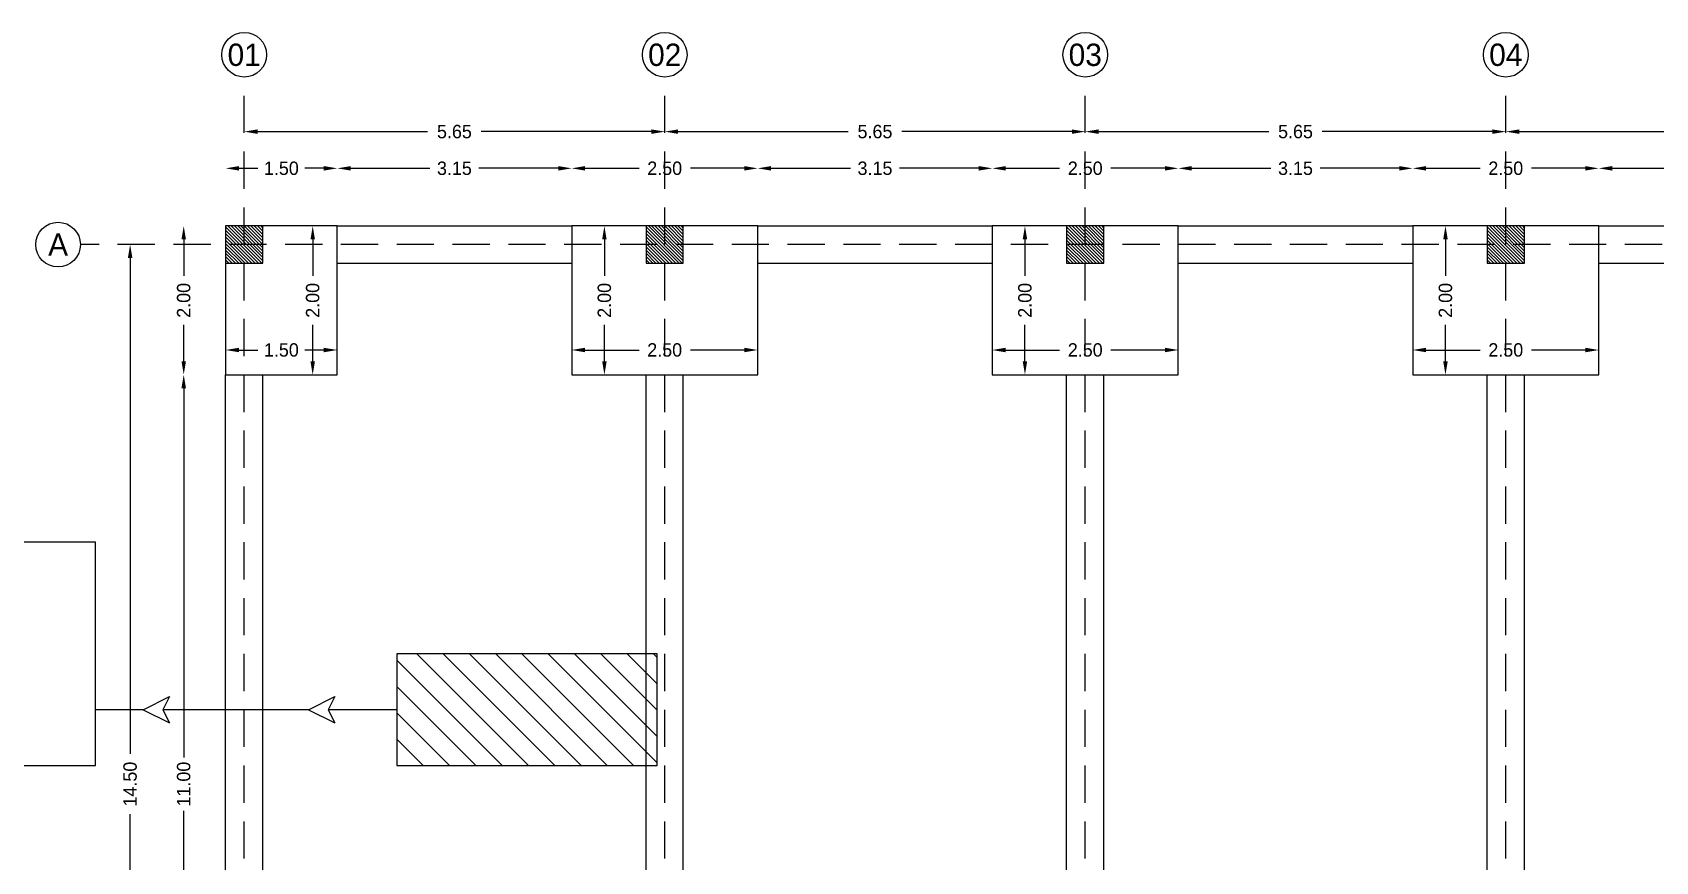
# Model space of a CAD drawing. Header units: metres. Extents: x -353217 to -351774, y -68080 to -67552.
# Drawn here: x -352474.59 to -352452.78, y -67826.26 to -67815.12 of the extents above; entities that cross this region are included whole.
import ezdxf
from ezdxf.enums import TextEntityAlignment as Align

# ---------------------------------------------------------------- set-up
doc = ezdxf.new("R2010")
doc.units = ezdxf.units.M
doc.header["$MEASUREMENT"] = 0
doc.header["$PDMODE"] = 2
doc.header["$PDSIZE"] = -0.6
doc.linetypes.add('DASHED', pattern=[0.75, 0.5, -0.25])
for name, color, linetype in [('A-dim', 4, 'Continuous'), ('A-HATCH', 9, 'Continuous'), ('A-TEXT', 6, 'Continuous'), ('A-walls', 5, 'Continuous'), ('proj', 2, 'DASHED'), ('structure', 3, 'Continuous')]:
    doc.layers.add(name, color=color, linetype=linetype)
doc.dimstyles.get("Standard").update_dxf_attribs({"dimtxt": 0.18, "dimasz": 0.18, "dimexe": 0.18, "dimexo": 0.0625, "dimgap": 0.09, "dimtad": 0, "dimzin": 0, "dimdsep": 46, "dimtxsty": 'Standard', "dimcen": 0.09, "dimse1": 1, "dimse2": 1, "dimadec": 0, "dimazin": 0, "dimtfac": 1, "dimtix": 1, "dimtofl": 0, "dimtmove": 0, "dimatfit": 3, "dimfxl": 1, "dimtolj": 1, "dimtzin": 0, "dimarcsym": 0})

# ---------------------------------------------------------------- blocks, each defined once
blk = doc.blocks.new('*D276')
at = {"layer": 'A-dim', "color": 0, "lineweight": -2, "transparency": 16777216}
for p, q in [((-352471.811, -67816.942), (-352471.556, -67816.942)), ((-352470.671, -67816.942), (-352470.926, -67816.942))]:
    blk.add_line(p, q, dxfattribs=at)
at = {"layer": 'A-dim', "color": 0, "transparency": 16777216}
for points in [[(-352471.811, -67816.912), (-352471.811, -67816.972), (-352471.991, -67816.942)], [(-352470.671, -67816.912), (-352470.671, -67816.972), (-352470.491, -67816.942)]]:
    blk.add_solid(points, dxfattribs=at)
at = {"layer": 'Defpoints', "color": 0, "transparency": 16777216}
for p in [(-352470.491, -67816.942), (-352471.991, -67817.716), (-352470.491, -67817.716)]:
    blk.add_point(p, dxfattribs=at)
at = {"layer": 'A-dim', "color": 0, "transparency": 16777216, "insert": (-352471.241, -67816.942), "char_height": 0.18, "attachment_point": 5}
blk.add_mtext('\\A1;1.50', dxfattribs=at)
blk = doc.blocks.new('*D277')
at = {"layer": 'A-dim', "color": 0, "lineweight": -2, "transparency": 16777216}
for p, q in [((-352470.311, -67816.942), (-352469.246, -67816.942)), ((-352467.521, -67816.942), (-352468.586, -67816.942))]:
    blk.add_line(p, q, dxfattribs=at)
at = {"layer": 'A-dim', "color": 0, "transparency": 16777216}
for points in [[(-352470.311, -67816.912), (-352470.311, -67816.972), (-352470.491, -67816.942)], [(-352467.521, -67816.912), (-352467.521, -67816.972), (-352467.341, -67816.942)]]:
    blk.add_solid(points, dxfattribs=at)
at = {"layer": 'Defpoints', "color": 0, "transparency": 16777216}
for p in [(-352467.341, -67816.942), (-352470.491, -67817.716), (-352467.341, -67817.716)]:
    blk.add_point(p, dxfattribs=at)
at = {"layer": 'A-dim', "color": 0, "transparency": 16777216, "insert": (-352468.916, -67816.942), "char_height": 0.18, "attachment_point": 5}
blk.add_mtext('\\A1;3.15', dxfattribs=at)
blk = doc.blocks.new('*D278')
at = {"layer": 'A-dim', "color": 0, "lineweight": -2, "transparency": 16777216}
for p, q in [((-352467.161, -67816.942), (-352466.436, -67816.942)), ((-352465.021, -67816.942), (-352465.746, -67816.942))]:
    blk.add_line(p, q, dxfattribs=at)
at = {"layer": 'A-dim', "color": 0, "transparency": 16777216}
for points in [[(-352467.161, -67816.912), (-352467.161, -67816.972), (-352467.341, -67816.942)], [(-352465.021, -67816.912), (-352465.021, -67816.972), (-352464.841, -67816.942)]]:
    blk.add_solid(points, dxfattribs=at)
at = {"layer": 'Defpoints', "color": 0, "transparency": 16777216}
for p in [(-352464.841, -67816.942), (-352467.341, -67817.716), (-352464.841, -67817.716)]:
    blk.add_point(p, dxfattribs=at)
at = {"layer": 'A-dim', "color": 0, "transparency": 16777216, "insert": (-352466.091, -67816.942), "char_height": 0.18, "attachment_point": 5}
blk.add_mtext('\\A1;2.50', dxfattribs=at)
blk = doc.blocks.new('*D279')
at = {"layer": 'A-dim', "color": 0, "lineweight": -2, "transparency": 16777216}
for p, q in [((-352464.661, -67816.942), (-352463.596, -67816.942)), ((-352461.871, -67816.942), (-352462.936, -67816.942))]:
    blk.add_line(p, q, dxfattribs=at)
at = {"layer": 'A-dim', "color": 0, "transparency": 16777216}
for points in [[(-352464.661, -67816.912), (-352464.661, -67816.972), (-352464.841, -67816.942)], [(-352461.871, -67816.912), (-352461.871, -67816.972), (-352461.691, -67816.942)]]:
    blk.add_solid(points, dxfattribs=at)
at = {"layer": 'Defpoints', "color": 0, "transparency": 16777216}
for p in [(-352461.691, -67816.942), (-352464.841, -67817.716), (-352461.691, -67817.716)]:
    blk.add_point(p, dxfattribs=at)
at = {"layer": 'A-dim', "color": 0, "transparency": 16777216, "insert": (-352463.266, -67816.942), "char_height": 0.18, "attachment_point": 5}
blk.add_mtext('\\A1;3.15', dxfattribs=at)
blk = doc.blocks.new('*D280')
at = {"layer": 'A-dim', "color": 0, "lineweight": -2, "transparency": 16777216}
for p, q in [((-352461.511, -67816.942), (-352460.786, -67816.942)), ((-352459.371, -67816.942), (-352460.096, -67816.942))]:
    blk.add_line(p, q, dxfattribs=at)
at = {"layer": 'A-dim', "color": 0, "transparency": 16777216}
for points in [[(-352461.511, -67816.912), (-352461.511, -67816.972), (-352461.691, -67816.942)], [(-352459.371, -67816.912), (-352459.371, -67816.972), (-352459.191, -67816.942)]]:
    blk.add_solid(points, dxfattribs=at)
at = {"layer": 'Defpoints', "color": 0, "transparency": 16777216}
for p in [(-352459.191, -67816.942), (-352461.691, -67817.716), (-352459.191, -67817.716)]:
    blk.add_point(p, dxfattribs=at)
at = {"layer": 'A-dim', "color": 0, "transparency": 16777216, "insert": (-352460.441, -67816.942), "char_height": 0.18, "attachment_point": 5}
blk.add_mtext('\\A1;2.50', dxfattribs=at)
blk = doc.blocks.new('*D281')
at = {"layer": 'A-dim', "color": 0, "lineweight": -2, "transparency": 16777216}
for p, q in [((-352459.011, -67816.942), (-352457.946, -67816.942)), ((-352456.221, -67816.942), (-352457.286, -67816.942))]:
    blk.add_line(p, q, dxfattribs=at)
at = {"layer": 'A-dim', "color": 0, "transparency": 16777216}
for points in [[(-352459.011, -67816.912), (-352459.011, -67816.972), (-352459.191, -67816.942)], [(-352456.221, -67816.912), (-352456.221, -67816.972), (-352456.041, -67816.942)]]:
    blk.add_solid(points, dxfattribs=at)
at = {"layer": 'Defpoints', "color": 0, "transparency": 16777216}
for p in [(-352456.041, -67816.942), (-352459.191, -67817.716), (-352456.041, -67817.716)]:
    blk.add_point(p, dxfattribs=at)
at = {"layer": 'A-dim', "color": 0, "transparency": 16777216, "insert": (-352457.616, -67816.942), "char_height": 0.18, "attachment_point": 5}
blk.add_mtext('\\A1;3.15', dxfattribs=at)
blk = doc.blocks.new('*D282')
at = {"layer": 'A-dim', "color": 0, "lineweight": -2, "transparency": 16777216}
for p, q in [((-352455.861, -67816.942), (-352455.136, -67816.942)), ((-352453.721, -67816.942), (-352454.446, -67816.942))]:
    blk.add_line(p, q, dxfattribs=at)
at = {"layer": 'A-dim', "color": 0, "transparency": 16777216}
for points in [[(-352455.861, -67816.912), (-352455.861, -67816.972), (-352456.041, -67816.942)], [(-352453.721, -67816.912), (-352453.721, -67816.972), (-352453.541, -67816.942)]]:
    blk.add_solid(points, dxfattribs=at)
at = {"layer": 'Defpoints', "color": 0, "transparency": 16777216}
for p in [(-352453.541, -67816.942), (-352456.041, -67817.716), (-352453.541, -67818.216)]:
    blk.add_point(p, dxfattribs=at)
at = {"layer": 'A-dim', "color": 0, "transparency": 16777216, "insert": (-352454.791, -67816.942), "char_height": 0.18, "attachment_point": 5}
blk.add_mtext('\\A1;2.50', dxfattribs=at)
blk = doc.blocks.new('*D283')
at = {"layer": 'A-dim', "color": 0, "lineweight": -2, "transparency": 16777216}
for p, q in [((-352453.361, -67816.942), (-352452.296, -67816.942)), ((-352450.571, -67816.942), (-352451.636, -67816.942))]:
    blk.add_line(p, q, dxfattribs=at)
at = {"layer": 'A-dim', "color": 0, "transparency": 16777216}
for points in [[(-352453.361, -67816.912), (-352453.361, -67816.972), (-352453.541, -67816.942)], [(-352450.571, -67816.912), (-352450.571, -67816.972), (-352450.391, -67816.942)]]:
    blk.add_solid(points, dxfattribs=at)
at = {"layer": 'Defpoints', "color": 0, "transparency": 16777216}
for p in [(-352450.391, -67816.942), (-352450.391, -67817.716), (-352453.541, -67818.216)]:
    blk.add_point(p, dxfattribs=at)
at = {"layer": 'A-dim', "color": 0, "transparency": 16777216, "insert": (-352451.966, -67816.942), "char_height": 0.18, "attachment_point": 5}
blk.add_mtext('\\A1;3.15', dxfattribs=at)
blk = doc.blocks.new('*D291')
at = {"layer": 'A-dim', "color": 0, "lineweight": -2, "transparency": 16777216}
for p, q in [((-352472.553, -67817.896), (-352472.553, -67818.386)), ((-352472.553, -67819.536), (-352472.553, -67819.046))]:
    blk.add_line(p, q, dxfattribs=at)
at = {"layer": 'A-dim', "color": 0, "transparency": 16777216}
for points in [[(-352472.583, -67817.896), (-352472.523, -67817.896), (-352472.553, -67817.716)], [(-352472.583, -67819.536), (-352472.523, -67819.536), (-352472.553, -67819.716)]]:
    blk.add_solid(points, dxfattribs=at)
at = {"layer": 'Defpoints', "color": 0, "transparency": 16777216}
for p in [(-352471.991, -67817.716), (-352472.553, -67819.716), (-352471.991, -67819.716)]:
    blk.add_point(p, dxfattribs=at)
at = {"layer": 'A-dim', "color": 0, "transparency": 16777216, "insert": (-352472.553, -67818.716), "char_height": 0.18, "attachment_point": 5, "rotation": 90}
blk.add_mtext('\\A1;2.00', dxfattribs=at)
blk = doc.blocks.new('*D292')
at = {"layer": 'A-dim', "color": 0, "lineweight": -2, "transparency": 16777216}
for p, q in [((-352472.553, -67819.896), (-352472.553, -67824.856)), ((-352472.553, -67830.536), (-352472.553, -67825.576))]:
    blk.add_line(p, q, dxfattribs=at)
at = {"layer": 'A-dim', "color": 0, "transparency": 16777216}
for points in [[(-352472.583, -67819.896), (-352472.523, -67819.896), (-352472.553, -67819.716)], [(-352472.583, -67830.536), (-352472.523, -67830.536), (-352472.553, -67830.716)]]:
    blk.add_solid(points, dxfattribs=at)
at = {"layer": 'Defpoints', "color": 0, "transparency": 16777216}
for p in [(-352471.991, -67819.716), (-352472.553, -67830.716), (-352471.991, -67830.716)]:
    blk.add_point(p, dxfattribs=at)
at = {"layer": 'A-dim', "color": 0, "transparency": 16777216, "insert": (-352472.553, -67825.216), "char_height": 0.18, "attachment_point": 5, "rotation": 90}
blk.add_mtext('\\A1;11.00', dxfattribs=at)
blk = doc.blocks.new('*D327')
at = {"layer": 'A-dim', "color": 0, "lineweight": -2, "transparency": 16777216}
for p, q in [((-352455.861, -67819.383), (-352455.136, -67819.383)), ((-352453.721, -67819.383), (-352454.446, -67819.383))]:
    blk.add_line(p, q, dxfattribs=at)
at = {"layer": 'A-dim', "color": 0, "transparency": 16777216}
for points in [[(-352455.861, -67819.353), (-352455.861, -67819.413), (-352456.041, -67819.383)], [(-352453.721, -67819.353), (-352453.721, -67819.413), (-352453.541, -67819.383)]]:
    blk.add_solid(points, dxfattribs=at)
at = {"layer": 'Defpoints', "color": 0, "transparency": 16777216}
for p in [(-352453.541, -67819.383), (-352456.041, -67819.716), (-352453.541, -67819.716)]:
    blk.add_point(p, dxfattribs=at)
at = {"layer": 'A-dim', "color": 0, "transparency": 16777216, "insert": (-352454.791, -67819.383), "char_height": 0.18, "attachment_point": 5}
blk.add_mtext('\\A1;2.50', dxfattribs=at)
blk = doc.blocks.new('*D326')
at = {"layer": 'A-dim', "color": 0, "lineweight": -2, "transparency": 16777216}
for p, q in [((-352455.601, -67817.896), (-352455.601, -67818.386)), ((-352455.601, -67819.536), (-352455.601, -67819.046))]:
    blk.add_line(p, q, dxfattribs=at)
at = {"layer": 'A-dim', "color": 0, "transparency": 16777216}
for points in [[(-352455.631, -67817.896), (-352455.571, -67817.896), (-352455.601, -67817.716)], [(-352455.631, -67819.536), (-352455.571, -67819.536), (-352455.601, -67819.716)]]:
    blk.add_solid(points, dxfattribs=at)
at = {"layer": 'Defpoints', "color": 0, "transparency": 16777216}
for p in [(-352456.041, -67817.716), (-352456.041, -67819.716), (-352455.601, -67819.716)]:
    blk.add_point(p, dxfattribs=at)
at = {"layer": 'A-dim', "color": 0, "transparency": 16777216, "insert": (-352455.601, -67818.716), "char_height": 0.18, "attachment_point": 5, "rotation": 90}
blk.add_mtext('\\A1;2.00', dxfattribs=at)
blk = doc.blocks.new('*D329')
at = {"layer": 'A-dim', "color": 0, "lineweight": -2, "transparency": 16777216}
for p, q in [((-352461.511, -67819.383), (-352460.786, -67819.383)), ((-352459.371, -67819.383), (-352460.096, -67819.383))]:
    blk.add_line(p, q, dxfattribs=at)
at = {"layer": 'A-dim', "color": 0, "transparency": 16777216}
for points in [[(-352461.511, -67819.353), (-352461.511, -67819.413), (-352461.691, -67819.383)], [(-352459.371, -67819.353), (-352459.371, -67819.413), (-352459.191, -67819.383)]]:
    blk.add_solid(points, dxfattribs=at)
at = {"layer": 'Defpoints', "color": 0, "transparency": 16777216}
for p in [(-352459.191, -67819.383), (-352461.691, -67819.716), (-352459.191, -67819.716)]:
    blk.add_point(p, dxfattribs=at)
at = {"layer": 'A-dim', "color": 0, "transparency": 16777216, "insert": (-352460.441, -67819.383), "char_height": 0.18, "attachment_point": 5}
blk.add_mtext('\\A1;2.50', dxfattribs=at)
blk = doc.blocks.new('*D328')
at = {"layer": 'A-dim', "color": 0, "lineweight": -2, "transparency": 16777216}
for p, q in [((-352461.251, -67817.896), (-352461.251, -67818.386)), ((-352461.251, -67819.536), (-352461.251, -67819.046))]:
    blk.add_line(p, q, dxfattribs=at)
at = {"layer": 'A-dim', "color": 0, "transparency": 16777216}
for points in [[(-352461.281, -67817.896), (-352461.221, -67817.896), (-352461.251, -67817.716)], [(-352461.281, -67819.536), (-352461.221, -67819.536), (-352461.251, -67819.716)]]:
    blk.add_solid(points, dxfattribs=at)
at = {"layer": 'Defpoints', "color": 0, "transparency": 16777216}
for p in [(-352461.691, -67817.716), (-352461.691, -67819.716), (-352461.251, -67819.716)]:
    blk.add_point(p, dxfattribs=at)
at = {"layer": 'A-dim', "color": 0, "transparency": 16777216, "insert": (-352461.251, -67818.716), "char_height": 0.18, "attachment_point": 5, "rotation": 90}
blk.add_mtext('\\A1;2.00', dxfattribs=at)
blk = doc.blocks.new('*D331')
at = {"layer": 'A-dim', "color": 0, "lineweight": -2, "transparency": 16777216}
for p, q in [((-352467.161, -67819.383), (-352466.436, -67819.383)), ((-352465.021, -67819.383), (-352465.746, -67819.383))]:
    blk.add_line(p, q, dxfattribs=at)
at = {"layer": 'A-dim', "color": 0, "transparency": 16777216}
for points in [[(-352467.161, -67819.353), (-352467.161, -67819.413), (-352467.341, -67819.383)], [(-352465.021, -67819.353), (-352465.021, -67819.413), (-352464.841, -67819.383)]]:
    blk.add_solid(points, dxfattribs=at)
at = {"layer": 'Defpoints', "color": 0, "transparency": 16777216}
for p in [(-352464.841, -67819.383), (-352467.341, -67819.716), (-352464.841, -67819.716)]:
    blk.add_point(p, dxfattribs=at)
at = {"layer": 'A-dim', "color": 0, "transparency": 16777216, "insert": (-352466.091, -67819.383), "char_height": 0.18, "attachment_point": 5}
blk.add_mtext('\\A1;2.50', dxfattribs=at)
blk = doc.blocks.new('*D330')
at = {"layer": 'A-dim', "color": 0, "lineweight": -2, "transparency": 16777216}
for p, q in [((-352466.901, -67817.896), (-352466.901, -67818.386)), ((-352466.901, -67819.536), (-352466.901, -67819.046))]:
    blk.add_line(p, q, dxfattribs=at)
at = {"layer": 'A-dim', "color": 0, "transparency": 16777216}
for points in [[(-352466.931, -67817.896), (-352466.871, -67817.896), (-352466.901, -67817.716)], [(-352466.931, -67819.536), (-352466.871, -67819.536), (-352466.901, -67819.716)]]:
    blk.add_solid(points, dxfattribs=at)
at = {"layer": 'Defpoints', "color": 0, "transparency": 16777216}
for p in [(-352467.341, -67817.716), (-352467.341, -67819.716), (-352466.901, -67819.716)]:
    blk.add_point(p, dxfattribs=at)
at = {"layer": 'A-dim', "color": 0, "transparency": 16777216, "insert": (-352466.901, -67818.716), "char_height": 0.18, "attachment_point": 5, "rotation": 90}
blk.add_mtext('\\A1;2.00', dxfattribs=at)
blk = doc.blocks.new('*D332')
at = {"layer": 'A-dim', "color": 0, "lineweight": -2, "transparency": 16777216}
for p, q in [((-352471.811, -67819.383), (-352471.556, -67819.383)), ((-352470.671, -67819.383), (-352470.926, -67819.383))]:
    blk.add_line(p, q, dxfattribs=at)
at = {"layer": 'A-dim', "color": 0, "transparency": 16777216}
for points in [[(-352471.811, -67819.353), (-352471.811, -67819.413), (-352471.991, -67819.383)], [(-352470.671, -67819.353), (-352470.671, -67819.413), (-352470.491, -67819.383)]]:
    blk.add_solid(points, dxfattribs=at)
at = {"layer": 'Defpoints', "color": 0, "transparency": 16777216}
for p in [(-352470.491, -67819.383), (-352471.991, -67819.716), (-352470.491, -67819.716)]:
    blk.add_point(p, dxfattribs=at)
at = {"layer": 'A-dim', "color": 0, "transparency": 16777216, "insert": (-352471.241, -67819.383), "char_height": 0.18, "attachment_point": 5}
blk.add_mtext('\\A1;1.50', dxfattribs=at)
blk = doc.blocks.new('*D333')
at = {"layer": 'A-dim', "color": 0, "lineweight": -2, "transparency": 16777216}
for p, q in [((-352470.82, -67817.896), (-352470.82, -67818.386)), ((-352470.82, -67819.536), (-352470.82, -67819.046))]:
    blk.add_line(p, q, dxfattribs=at)
at = {"layer": 'A-dim', "color": 0, "transparency": 16777216}
for points in [[(-352470.85, -67817.896), (-352470.79, -67817.896), (-352470.82, -67817.716)], [(-352470.85, -67819.536), (-352470.79, -67819.536), (-352470.82, -67819.716)]]:
    blk.add_solid(points, dxfattribs=at)
at = {"layer": 'Defpoints', "color": 0, "transparency": 16777216}
for p in [(-352470.491, -67817.716), (-352470.82, -67819.716), (-352470.491, -67819.716)]:
    blk.add_point(p, dxfattribs=at)
at = {"layer": 'A-dim', "color": 0, "transparency": 16777216, "insert": (-352470.82, -67818.716), "char_height": 0.18, "attachment_point": 5, "rotation": 90}
blk.add_mtext('\\A1;2.00', dxfattribs=at)
blk = doc.blocks.new('*D350')
at = {"layer": 'A-dim', "color": 0, "lineweight": -2, "transparency": 16777216}
for p, q in [((-352471.561, -67816.449), (-352469.276, -67816.449)), ((-352466.271, -67816.449), (-352468.556, -67816.449))]:
    blk.add_line(p, q, dxfattribs=at)
at = {"layer": 'A-dim', "color": 0, "transparency": 16777216}
for points in [[(-352471.561, -67816.419), (-352471.561, -67816.479), (-352471.741, -67816.449)], [(-352466.271, -67816.419), (-352466.271, -67816.479), (-352466.091, -67816.449)]]:
    blk.add_solid(points, dxfattribs=at)
at = {"layer": 'Defpoints', "color": 0, "transparency": 16777216}
for p in [(-352471.741, -67815.716), (-352466.091, -67815.716), (-352466.091, -67816.449)]:
    blk.add_point(p, dxfattribs=at)
at = {"layer": 'A-dim', "color": 0, "transparency": 16777216, "insert": (-352468.916, -67816.449), "char_height": 0.18, "attachment_point": 5}
blk.add_mtext('\\A1;5.65', dxfattribs=at)
blk = doc.blocks.new('*D351')
at = {"layer": 'A-dim', "color": 0, "lineweight": -2, "transparency": 16777216}
for p, q in [((-352465.911, -67816.449), (-352463.626, -67816.449)), ((-352460.621, -67816.449), (-352462.906, -67816.449))]:
    blk.add_line(p, q, dxfattribs=at)
at = {"layer": 'A-dim', "color": 0, "transparency": 16777216}
for points in [[(-352465.911, -67816.419), (-352465.911, -67816.479), (-352466.091, -67816.449)], [(-352460.621, -67816.419), (-352460.621, -67816.479), (-352460.441, -67816.449)]]:
    blk.add_solid(points, dxfattribs=at)
at = {"layer": 'Defpoints', "color": 0, "transparency": 16777216}
for p in [(-352466.091, -67815.716), (-352460.441, -67815.716), (-352460.441, -67816.449)]:
    blk.add_point(p, dxfattribs=at)
at = {"layer": 'A-dim', "color": 0, "transparency": 16777216, "insert": (-352463.266, -67816.449), "char_height": 0.18, "attachment_point": 5}
blk.add_mtext('\\A1;5.65', dxfattribs=at)
blk = doc.blocks.new('*D353')
at = {"layer": 'A-dim', "color": 0, "lineweight": -2, "transparency": 16777216}
for p, q in [((-352473.273, -67818.146), (-352473.273, -67824.811)), ((-352473.273, -67832.286), (-352473.273, -67825.621))]:
    blk.add_line(p, q, dxfattribs=at)
at = {"layer": 'A-dim', "color": 0, "transparency": 16777216}
for points in [[(-352473.303, -67818.146), (-352473.243, -67818.146), (-352473.273, -67817.966)], [(-352473.303, -67832.286), (-352473.243, -67832.286), (-352473.273, -67832.466)]]:
    blk.add_solid(points, dxfattribs=at)
at = {"layer": 'Defpoints', "color": 0, "transparency": 16777216}
for p in [(-352473.941, -67817.966), (-352473.941, -67832.466), (-352473.273, -67832.466)]:
    blk.add_point(p, dxfattribs=at)
at = {"layer": 'A-dim', "color": 0, "transparency": 16777216, "insert": (-352473.273, -67825.216), "char_height": 0.18, "attachment_point": 5, "rotation": 90}
blk.add_mtext('\\A1;14.50', dxfattribs=at)
blk = doc.blocks.new('*D360')
at = {"layer": 'A-dim', "color": 0, "lineweight": -2, "transparency": 16777216}
for p, q in [((-352460.261, -67816.449), (-352457.976, -67816.449)), ((-352454.971, -67816.449), (-352457.256, -67816.449))]:
    blk.add_line(p, q, dxfattribs=at)
at = {"layer": 'A-dim', "color": 0, "transparency": 16777216}
for points in [[(-352460.261, -67816.419), (-352460.261, -67816.479), (-352460.441, -67816.449)], [(-352454.971, -67816.419), (-352454.971, -67816.479), (-352454.791, -67816.449)]]:
    blk.add_solid(points, dxfattribs=at)
at = {"layer": 'Defpoints', "color": 0, "transparency": 16777216}
for p in [(-352460.441, -67816.449), (-352454.791, -67816.449), (-352454.791, -67816.449)]:
    blk.add_point(p, dxfattribs=at)
at = {"layer": 'A-dim', "color": 0, "transparency": 16777216, "insert": (-352457.616, -67816.449), "char_height": 0.18, "attachment_point": 5}
blk.add_mtext('\\A1;5.65', dxfattribs=at)
blk = doc.blocks.new('*D363')
at = {"layer": 'A-dim', "color": 0, "lineweight": -2, "transparency": 16777216}
for p, q in [((-352454.611, -67816.449), (-352452.326, -67816.449)), ((-352449.321, -67816.449), (-352451.606, -67816.449))]:
    blk.add_line(p, q, dxfattribs=at)
at = {"layer": 'A-dim', "color": 0, "transparency": 16777216}
for points in [[(-352454.611, -67816.419), (-352454.611, -67816.479), (-352454.791, -67816.449)], [(-352449.321, -67816.419), (-352449.321, -67816.479), (-352449.141, -67816.449)]]:
    blk.add_solid(points, dxfattribs=at)
at = {"layer": 'Defpoints', "color": 0, "transparency": 16777216}
for p in [(-352454.791, -67816.449), (-352449.141, -67816.449), (-352449.141, -67816.449)]:
    blk.add_point(p, dxfattribs=at)
at = {"layer": 'A-dim', "color": 0, "transparency": 16777216, "insert": (-352451.966, -67816.449), "char_height": 0.18, "attachment_point": 5}
blk.add_mtext('\\A1;5.65', dxfattribs=at)

msp = doc.modelspace()

# ---------------------------------------------------------------- hatches: boundary and pattern name
at = {"layer": 'A-HATCH'}
h = msp.add_hatch(dxfattribs=at)
h.set_pattern_fill('LINE', color=256, scale=0.25, angle=315, style=0)
h.set_pattern_definition([(315, (-352471.990604, -67818.216397), (0.0220971, 0.0220971), [])])
h.paths.add_polyline_path([(-352471.4906036, -67817.7163974), (-352471.9906036, -67817.7163974), (-352471.9906036, -67818.2163974), (-352471.4906036, -67818.2163974)])
h = msp.add_hatch(dxfattribs=at)
h.set_pattern_fill('LINE', color=256, scale=0.25, angle=315, style=0)
h.set_pattern_definition([(315, (-352466.340604, -67818.216397), (0.0220971, 0.0220971), [])])
h.paths.add_polyline_path([(-352465.8406036, -67817.7163974), (-352466.3406036, -67817.7163974), (-352466.3406036, -67818.2163974), (-352465.8406036, -67818.2163974)])
h = msp.add_hatch(dxfattribs=at)
h.set_pattern_fill('LINE', color=256, scale=0.25, angle=315, style=0)
h.set_pattern_definition([(315, (-352460.690604, -67818.216397), (0.0220971, 0.0220971), [])])
h.paths.add_polyline_path([(-352460.1906036, -67817.7163974), (-352460.6906036, -67817.7163974), (-352460.6906036, -67818.2163974), (-352460.1906036, -67818.2163974)])
h = msp.add_hatch(dxfattribs=at)
h.set_pattern_fill('LINE', color=256, scale=0.25, angle=315, style=0)
h.set_pattern_definition([(315, (-352455.040604, -67818.216397), (0.0220971, 0.0220971), [])])
h.paths.add_polyline_path([(-352454.5406036, -67817.7163974), (-352455.0406036, -67817.7163974), (-352455.0406036, -67818.2163974), (-352454.5406036, -67818.2163974)])
h = msp.add_hatch(dxfattribs=at)
h.set_pattern_fill('LINE', color=256, scale=2, angle=315, style=0)
h.set_pattern_definition([(315, (-352469.6906, -67824.9664), (0.176777, 0.176777), [])])
h.paths.add_polyline_path([(-352469.6906036, -67824.9663974), (-352466.1906036, -67824.9663974), (-352466.1906036, -67823.4663974), (-352469.6906036, -67823.4663974)])

# ---------------------------------------------------------------- linework, layer by layer
at = {"layer": 'A-TEXT'}
for centre in [(-352471.7406036, -67815.4163974), (-352466.0906036, -67815.4163974), (-352460.4406036, -67815.4163974), (-352454.7906036, -67815.4163974), (-352474.2406036, -67817.9663974)]:
    msp.add_circle(centre, 0.3, dxfattribs=at)
at = {"layer": 'A-walls'}
for p, q in [((-352470.4906036, -67817.7163974), (-352467.3406036, -67817.7163974)), ((-352464.8406036, -67817.7163974), (-352461.6906036, -67817.7163974)), ((-352459.1906036, -67817.7163974), (-352456.0406036, -67817.7163974)), ((-352453.5406036, -67817.7163974), (-352450.3906036, -67817.7163974)), ((-352471.7906036, -67818.2163974), (-352471.7906036, -67818.2163974)), ((-352470.4906036, -67818.2163974), (-352467.3406036, -67818.2163974)), ((-352464.8406036, -67818.2163974), (-352461.6906036, -67818.2163974)), ((-352459.1906036, -67818.2163974), (-352456.0406036, -67818.2163974)), ((-352453.5406036, -67818.2163974), (-352450.3906036, -67818.2163974)), ((-352471.9906036, -67830.7163974), (-352471.9906036, -67819.7163974)), ((-352471.4906036, -67830.7163974), (-352471.4906036, -67819.7163974)), ((-352466.3406036, -67830.7163974), (-352466.3406036, -67819.7163974)), ((-352465.8406036, -67830.7163974), (-352465.8406036, -67819.7163974)), ((-352460.6906036, -67830.7163974), (-352460.6906036, -67819.7163974)), ((-352460.1906036, -67830.7163974), (-352460.1906036, -67819.7163974)), ((-352455.0406036, -67830.7163974), (-352455.0406036, -67819.7163974)), ((-352454.5406036, -67830.7163974), (-352454.5406036, -67819.7163974))]:
    msp.add_line(p, q, dxfattribs=at)
for points in [[(-352471.9906036, -67819.7163974), (-352470.4906036, -67819.7163974), (-352470.4906036, -67817.7163974), (-352471.9906036, -67817.7163974)], [(-352467.3406036, -67819.7163974), (-352464.8406036, -67819.7163974), (-352464.8406036, -67817.7163974), (-352467.3406036, -67817.7163974)], [(-352461.6906036, -67819.7163974), (-352459.1906036, -67819.7163974), (-352459.1906036, -67817.7163974), (-352461.6906036, -67817.7163974)], [(-352456.0406036, -67819.7163974), (-352453.5406036, -67819.7163974), (-352453.5406036, -67817.7163974), (-352456.0406036, -67817.7163974)], [(-352469.6906036, -67824.9663974), (-352466.1906036, -67824.9663974), (-352466.1906036, -67823.4663974), (-352469.6906036, -67823.4663974)]]:
    msp.add_lwpolyline(points, close=True, dxfattribs=at)
at = {"layer": 'proj'}
for p, q in [((-352471.7406036, -67833.7163974), (-352471.7406036, -67815.7163974)), ((-352466.0906036, -67833.7163974), (-352466.0906036, -67815.7163974)), ((-352460.4406036, -67833.7163974), (-352460.4406036, -67815.7163974)), ((-352454.7906036, -67833.7163974), (-352454.7906036, -67815.7163974)), ((-352430.9406036, -67817.9663974), (-352473.9406036, -67817.9663974))]:
    msp.add_line(p, q, dxfattribs=at)
at = {"layer": 'structure'}
for p, q in [((-352473.0994207, -67824.2163974), (-352472.7458674, -67824.0396207)), ((-352470.8777206, -67824.2163974), (-352470.5241672, -67824.0396207)), ((-352473.0994207, -67824.2163974), (-352473.737069, -67824.2163974)), ((-352473.0994207, -67824.2163974), (-352472.7458674, -67824.3931741)), ((-352470.8777206, -67824.2163974), (-352472.8342557, -67824.2163974)), ((-352470.8777206, -67824.2163974), (-352470.5241672, -67824.3931741)), ((-352469.6906036, -67824.2163974), (-352470.6125555, -67824.2163974))]:
    msp.add_line(p, q, dxfattribs=at)
for points in [[(-352471.9906036, -67818.2163974), (-352471.4906036, -67818.2163974), (-352471.4906036, -67817.7163974), (-352471.9906036, -67817.7163974)], [(-352466.3406036, -67818.2163974), (-352465.8406036, -67818.2163974), (-352465.8406036, -67817.7163974), (-352466.3406036, -67817.7163974)], [(-352460.6906036, -67818.2163974), (-352460.1906036, -67818.2163974), (-352460.1906036, -67817.7163974), (-352460.6906036, -67817.7163974)], [(-352455.0406036, -67818.2163974), (-352454.5406036, -67818.2163974), (-352454.5406036, -67817.7163974), (-352455.0406036, -67817.7163974)], [(-352475.737069, -67824.9663974), (-352473.737069, -67824.9663974), (-352473.737069, -67821.9663974), (-352475.737069, -67821.9663974)]]:
    msp.add_lwpolyline(points, close=True, dxfattribs=at)
for points in [[(-352472.7458674, -67824.0396207), (-352472.8342557, -67824.2163974), (-352472.7458674, -67824.3931741)], [(-352470.5241672, -67824.0396207), (-352470.6125555, -67824.2163974), (-352470.5241672, -67824.3931741)]]:
    msp.add_lwpolyline(points, dxfattribs=at)

# ---------------------------------------------------------------- texts
at = {"layer": 'A-TEXT'}
for s, p in [('01', (-352471.7406036, -67815.4163974)), ('02', (-352466.0906036, -67815.4163974)), ('03', (-352460.4406036, -67815.4163974)), ('04', (-352454.7906036, -67815.4163974)), ('A', (-352474.2406036, -67817.9663974))]:
    msp.add_text(s, height=0.3, dxfattribs=at).set_placement(p, align=Align.MIDDLE_CENTER)

# ---------------------------------------------------------------- dimensions: what is measured, and where the dimension line sits
at = {"layer": 'A-dim'}
for base, p1, p2, override, picture, middle in [((-352466.0906036, -67816.4488216), (-352471.7406036, -67815.7163974), (-352466.0906036, -67815.7163974), {"dimfxl": 0.5}, '*D350', (-352468.9156036, -67816.4488216)), ((-352460.4406036, -67816.4488216), (-352466.0906036, -67815.7163974), (-352460.4406036, -67815.7163974), {"dimtmove": 1, "dimfxl": 0.5}, '*D351', (-352463.2656036, -67816.4488216)), ((-352470.4906036, -67816.9423471), (-352471.9906036, -67817.7163974), (-352470.4906036, -67817.7163974), {"dimfxl": 0.5}, '*D276', (-352471.2406036, -67816.9423471)), ((-352467.3406036, -67816.9423471), (-352470.4906036, -67817.7163974), (-352467.3406036, -67817.7163974), {"dimtmove": 1, "dimfxl": 0.5}, '*D277', (-352468.9156036, -67816.9423471)), ((-352464.8406036, -67816.9423471), (-352467.3406036, -67817.7163974), (-352464.8406036, -67817.7163974), {"dimtmove": 1, "dimfxl": 0.5}, '*D278', (-352466.0906036, -67816.9423471)), ((-352461.6906036, -67816.9423471), (-352464.8406036, -67817.7163974), (-352461.6906036, -67817.7163974), {"dimtmove": 1, "dimfxl": 0.5}, '*D279', (-352463.2656036, -67816.9423471)), ((-352459.1906036, -67816.9423471), (-352461.6906036, -67817.7163974), (-352459.1906036, -67817.7163974), {"dimtmove": 1, "dimfxl": 0.5}, '*D280', (-352460.4406036, -67816.9423471)), ((-352456.0406036, -67816.9423471), (-352459.1906036, -67817.7163974), (-352456.0406036, -67817.7163974), {"dimtmove": 1, "dimfxl": 0.5}, '*D281', (-352457.6156036, -67816.9423471)), ((-352453.5406036, -67816.9423471), (-352456.0406036, -67817.7163974), (-352453.5406036, -67818.2163974), {"dimtmove": 1, "dimfxl": 0.5}, '*D282', (-352454.7906036, -67816.9423471)), ((-352450.3906036, -67816.9423471), (-352453.5406036, -67818.2163974), (-352450.3906036, -67817.7163974), {"dimtmove": 1, "dimfxl": 0.5}, '*D283', (-352451.9656036, -67816.9423471)), ((-352470.4906036, -67819.3831845), (-352471.9906036, -67819.7163974), (-352470.4906036, -67819.7163974), {"dimfxl": 0.5}, '*D332', (-352471.2406036, -67819.3831845)), ((-352464.8406036, -67819.3831845), (-352467.3406036, -67819.7163974), (-352464.8406036, -67819.7163974), {"dimfxl": 0.5}, '*D331', (-352466.0906036, -67819.3831845)), ((-352459.1906036, -67819.3831845), (-352461.6906036, -67819.7163974), (-352459.1906036, -67819.7163974), {"dimfxl": 0.5}, '*D329', (-352460.4406036, -67819.3831845)), ((-352453.5406036, -67819.3831845), (-352456.0406036, -67819.7163974), (-352453.5406036, -67819.7163974), {"dimfxl": 0.5}, '*D327', (-352454.7906036, -67819.3831845))]:
    dim = msp.add_linear_dim(base=base, p1=p1, p2=p2, dimstyle='Standard', override=override, dxfattribs=at)
    dim.commit()
    dim.dimension.update_dxf_attribs({"geometry": picture, "text_midpoint": middle})
for p1, p2, picture, middle in [((-352460.4406036, -67816.4488216), (-352454.7906036, -67816.4488216), '*D360', (-352457.6156036, -67816.4488216)), ((-352454.7906036, -67816.4488216), (-352449.1406036, -67816.4488216), '*D363', (-352451.9656036, -67816.4488216))]:
    dim = msp.add_aligned_dim(p1=p1, p2=p2, distance=0, dimstyle='Standard', override={"dimfxl": 0.5}, dxfattribs=at)
    dim.commit()
    dim.dimension.update_dxf_attribs({"geometry": picture, "text_midpoint": middle})
for base, p1, p2, override, picture, middle in [((-352472.5531011, -67819.7163974), (-352471.9906036, -67817.7163974), (-352471.9906036, -67819.7163974), {"dimfxl": 0.5}, '*D291', (-352472.5531011, -67818.7163974)), ((-352470.8200501, -67819.7163974), (-352470.4906036, -67817.7163974), (-352470.4906036, -67819.7163974), {"dimfxl": 0.5}, '*D333', (-352470.8200501, -67818.7163974)), ((-352466.9005241, -67819.7163974), (-352467.3406036, -67817.7163974), (-352467.3406036, -67819.7163974), {"dimfxl": 0.5}, '*D330', (-352466.9005241, -67818.7163974)), ((-352461.2505241, -67819.7163974), (-352461.6906036, -67817.7163974), (-352461.6906036, -67819.7163974), {"dimfxl": 0.5}, '*D328', (-352461.2505241, -67818.7163974)), ((-352455.6005241, -67819.7163974), (-352456.0406036, -67817.7163974), (-352456.0406036, -67819.7163974), {"dimfxl": 0.5}, '*D326', (-352455.6005241, -67818.7163974)), ((-352473.2732988, -67832.4663974), (-352473.9406036, -67817.9663974), (-352473.9406036, -67832.4663974), {"dimfxl": 0.5}, '*D353', (-352473.2732988, -67825.2163974)), ((-352472.5531011, -67830.7163974), (-352471.9906036, -67819.7163974), (-352471.9906036, -67830.7163974), {"dimtmove": 1, "dimfxl": 0.5}, '*D292', (-352472.5531011, -67825.2163974))]:
    dim = msp.add_linear_dim(base=base, p1=p1, p2=p2, angle=90, dimstyle='Standard', override=override, dxfattribs=at)
    dim.commit()
    dim.dimension.update_dxf_attribs({"geometry": picture, "text_midpoint": middle})

doc.saveas('drawing.dxf')
